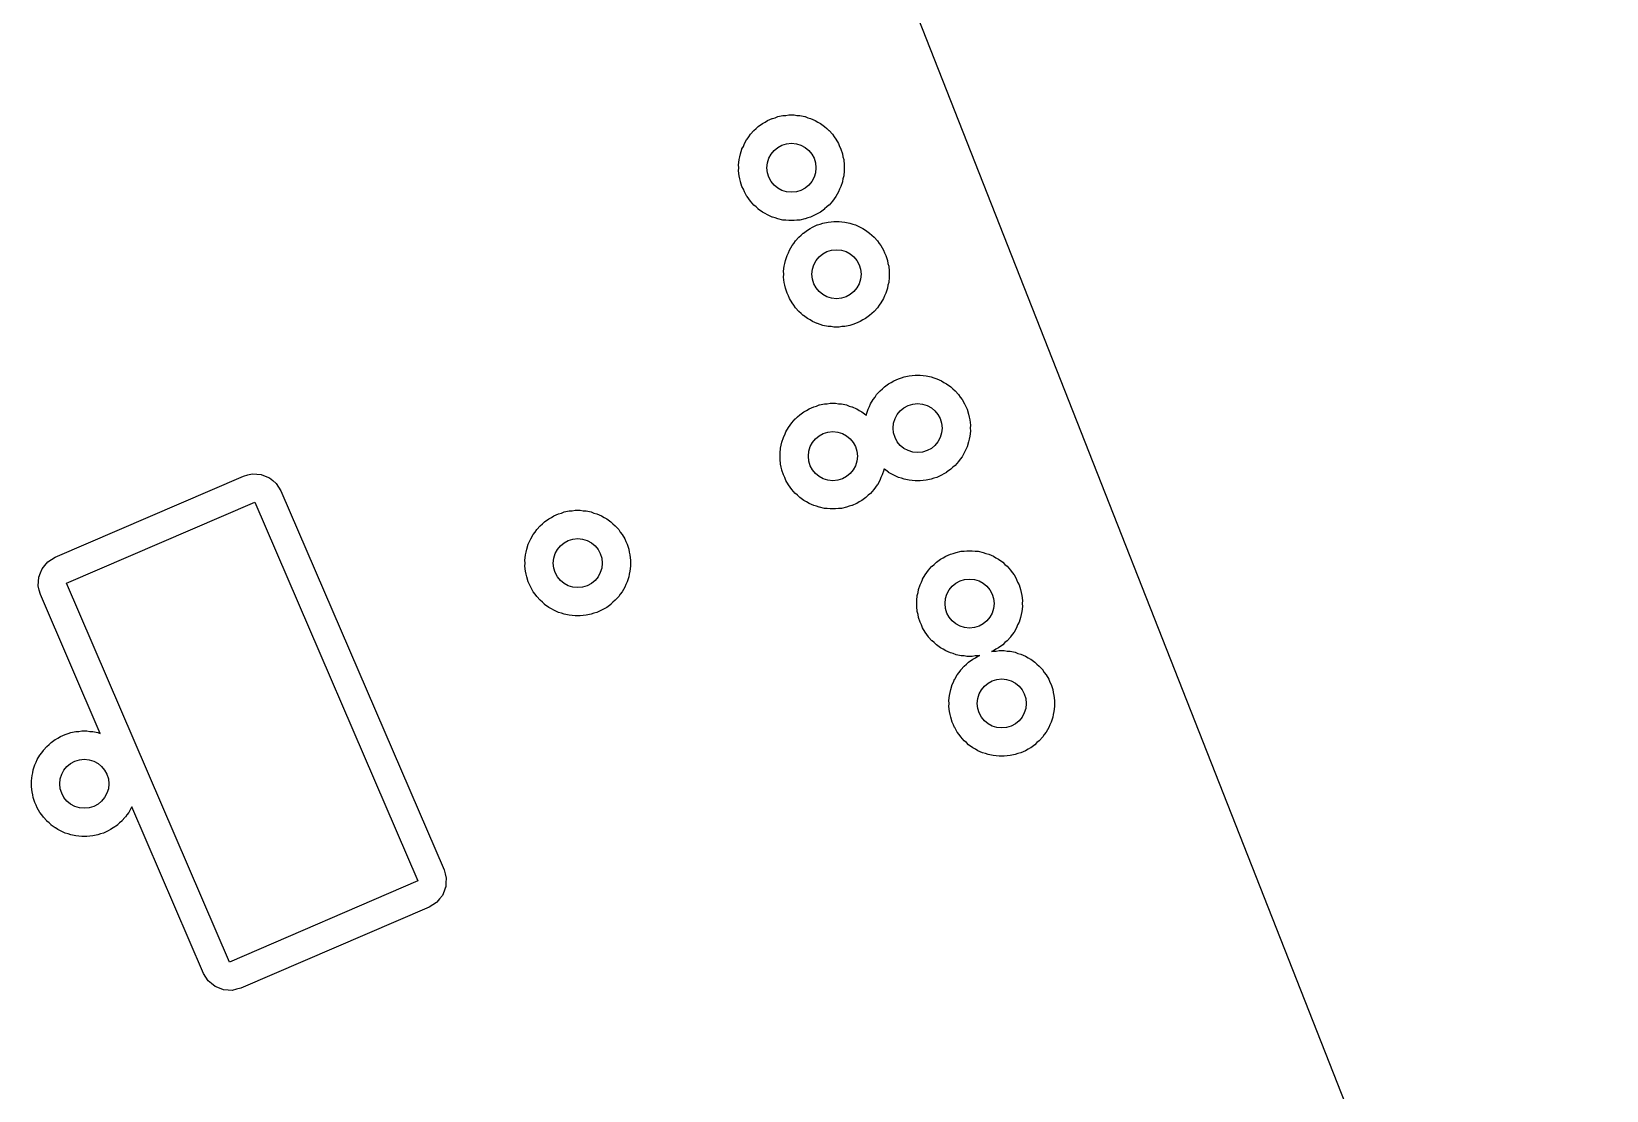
# Model space of a CAD drawing. Header units: feet. Extents: x -179 to 28, y -21 to 191.
# Drawn here: x -34.93 to -7.06, y 80.07 to 98.81 of the extents above; entities that cross this region are included whole.
import ezdxf

# ---------------------------------------------------------------- set-up
doc = ezdxf.new("R2010")
doc.units = ezdxf.units.FT
for name, color, linetype in [('Buildings', 7, 'CONTINUOUS'), ('Obstructions', 7, 'CONTINUOUS'), ('Setbacks', 7, 'CONTINUOUS')]:
    doc.layers.add(name, color=color, linetype=linetype)

msp = doc.modelspace()

# ---------------------------------------------------------------- linework, layer by layer
at = {"layer": 'Buildings', "color": 252}
msp.add_line((-7.064, 68.106), (-26.566, 117.663), dxfattribs=at)
at = {"layer": 'Obstructions', "color": 252}
for p, q in [((-34.315, 89.048), (-30.983, 90.484)), ((-30.983, 90.484), (-28.096, 83.782)), ((-31.429, 82.346), (-34.315, 89.048)), ((-28.096, 83.782), (-31.429, 82.346))]:
    msp.add_line(p, q, dxfattribs=at)
for centre in [(-21.487, 96.4), (-20.69, 94.516), (-19.254, 91.795), (-20.754, 91.298), (-25.269, 89.406), (-18.335, 88.69), (-17.766, 86.923), (-34, 85.502)]:
    msp.add_circle(centre, 0.434, dxfattribs=at)
at = {"layer": 'Setbacks', "color": 2}
for p, q in [((-21.908, 97.236), (-21.826, 97.273)), ((-21.826, 97.273), (-21.825, 97.273)), ((-21.825, 97.273), (-21.775, 97.286)), ((-21.775, 97.286), (-21.726, 97.305)), ((-21.726, 97.305), (-21.637, 97.324)), ((-21.726, 97.305), (-21.726, 97.305)), ((-21.637, 97.324), (-21.636, 97.324)), ((-21.636, 97.324), (-21.584, 97.327)), ((-21.584, 97.327), (-21.533, 97.335)), ((-21.533, 97.335), (-21.532, 97.335)), ((-21.532, 97.335), (-21.441, 97.335)), ((-21.441, 97.335), (-21.441, 97.335)), ((-21.441, 97.335), (-21.389, 97.327)), ((-21.389, 97.327), (-21.337, 97.324)), ((-21.337, 97.324), (-21.337, 97.324)), ((-21.337, 97.324), (-21.248, 97.305)), ((-21.248, 97.305), (-21.247, 97.305)), ((-21.247, 97.305), (-21.199, 97.286)), ((-21.199, 97.286), (-21.148, 97.273)), ((-21.148, 97.273), (-21.148, 97.273)), ((-21.148, 97.273), (-21.065, 97.236)), ((-22.241, 96.948), (-22.212, 96.992)), ((-22.212, 96.992), (-22.151, 97.06)), ((-22.212, 96.992), (-22.212, 96.992)), ((-22.151, 97.06), (-22.11, 97.093)), ((-22.151, 97.06), (-22.151, 97.06)), ((-22.11, 97.093), (-22.073, 97.13)), ((-22.073, 97.13), (-22, 97.183)), ((-22.073, 97.13), (-22.073, 97.13)), ((-22, 97.183), (-21.999, 97.184)), ((-21.999, 97.184), (-21.953, 97.207)), ((-21.953, 97.207), (-21.909, 97.236)), ((-21.909, 97.236), (-21.908, 97.236)), ((-21.065, 97.236), (-21.065, 97.236)), ((-21.065, 97.236), (-21.021, 97.207)), ((-21.021, 97.207), (-20.974, 97.184)), ((-20.974, 97.184), (-20.974, 97.183)), ((-20.974, 97.183), (-20.9, 97.13)), ((-20.9, 97.13), (-20.9, 97.13)), ((-20.9, 97.13), (-20.863, 97.093)), ((-20.863, 97.093), (-20.823, 97.06)), ((-20.823, 97.06), (-20.822, 97.06)), ((-20.822, 97.06), (-20.762, 96.992)), ((-20.762, 96.992), (-20.761, 96.992)), ((-20.761, 96.992), (-20.733, 96.948)), ((-22.39, 96.646), (-22.362, 96.732)), ((-22.362, 96.733), (-22.338, 96.779)), ((-22.362, 96.732), (-22.362, 96.733)), ((-22.338, 96.779), (-22.319, 96.828)), ((-22.319, 96.828), (-22.274, 96.907)), ((-22.319, 96.828), (-22.319, 96.828)), ((-22.274, 96.907), (-22.273, 96.907)), ((-22.273, 96.907), (-22.241, 96.948)), ((-20.733, 96.948), (-20.7, 96.907)), ((-20.7, 96.907), (-20.7, 96.907)), ((-20.7, 96.907), (-20.654, 96.828)), ((-20.654, 96.828), (-20.654, 96.828)), ((-20.654, 96.828), (-20.635, 96.779)), ((-20.635, 96.779), (-20.612, 96.733)), ((-20.612, 96.733), (-20.612, 96.732)), ((-20.612, 96.732), (-20.583, 96.646)), ((-22.421, 96.453), (-22.412, 96.543)), ((-22.421, 96.452), (-22.421, 96.453)), ((-22.419, 96.4), (-22.421, 96.452)), ((-22.412, 96.544), (-22.398, 96.594)), ((-22.412, 96.543), (-22.412, 96.544)), ((-22.398, 96.594), (-22.39, 96.645)), ((-22.39, 96.645), (-22.39, 96.646)), ((-20.583, 96.646), (-20.583, 96.645)), ((-20.583, 96.645), (-20.575, 96.594)), ((-20.575, 96.594), (-20.562, 96.544)), ((-20.562, 96.544), (-20.562, 96.543)), ((-20.562, 96.543), (-20.552, 96.453)), ((-20.552, 96.452), (-20.555, 96.4)), ((-20.552, 96.453), (-20.552, 96.452)), ((-22.421, 96.348), (-22.419, 96.4)), ((-22.412, 96.257), (-22.421, 96.348)), ((-22.421, 96.348), (-22.421, 96.348)), ((-22.398, 96.206), (-22.412, 96.257)), ((-22.412, 96.257), (-22.412, 96.257)), ((-22.39, 96.155), (-22.398, 96.206)), ((-22.39, 96.154), (-22.39, 96.155)), ((-22.362, 96.068), (-22.39, 96.154)), ((-20.583, 96.154), (-20.612, 96.068)), ((-20.575, 96.206), (-20.583, 96.155)), ((-20.583, 96.155), (-20.583, 96.154)), ((-20.562, 96.257), (-20.575, 96.206)), ((-20.552, 96.348), (-20.562, 96.257)), ((-20.562, 96.257), (-20.562, 96.257)), ((-20.555, 96.4), (-20.552, 96.348)), ((-20.552, 96.348), (-20.552, 96.348)), ((-22.338, 96.021), (-22.362, 96.068)), ((-22.362, 96.068), (-22.362, 96.068)), ((-22.319, 95.972), (-22.338, 96.021)), ((-22.274, 95.893), (-22.319, 95.972)), ((-22.319, 95.972), (-22.319, 95.972)), ((-22.273, 95.893), (-22.274, 95.893)), ((-22.241, 95.852), (-22.273, 95.893)), ((-20.7, 95.893), (-20.733, 95.852)), ((-20.654, 95.972), (-20.7, 95.893)), ((-20.7, 95.893), (-20.7, 95.893)), ((-20.635, 96.021), (-20.654, 95.972)), ((-20.654, 95.972), (-20.654, 95.972)), ((-20.612, 96.068), (-20.635, 96.021)), ((-20.612, 96.068), (-20.612, 96.068)), ((-22.212, 95.809), (-22.241, 95.852)), ((-22.212, 95.808), (-22.212, 95.809)), ((-22.151, 95.741), (-22.212, 95.808)), ((-22.151, 95.74), (-22.151, 95.741)), ((-22.11, 95.708), (-22.151, 95.74)), ((-22.073, 95.671), (-22.11, 95.708)), ((-22.073, 95.67), (-22.073, 95.671)), ((-22, 95.617), (-22.073, 95.67)), ((-21.999, 95.617), (-22, 95.617)), ((-21.953, 95.593), (-21.999, 95.617)), ((-20.974, 95.617), (-21.021, 95.593)), ((-20.9, 95.67), (-20.974, 95.617)), ((-20.974, 95.617), (-20.974, 95.617)), ((-20.863, 95.708), (-20.9, 95.671)), ((-20.9, 95.671), (-20.9, 95.67)), ((-20.823, 95.74), (-20.863, 95.708)), ((-20.822, 95.741), (-20.823, 95.74)), ((-20.762, 95.808), (-20.822, 95.741)), ((-20.761, 95.809), (-20.762, 95.808)), ((-20.733, 95.852), (-20.761, 95.809)), ((-21.909, 95.565), (-21.953, 95.593)), ((-21.908, 95.565), (-21.909, 95.565)), ((-21.826, 95.528), (-21.908, 95.565)), ((-21.825, 95.527), (-21.826, 95.528)), ((-21.775, 95.514), (-21.825, 95.527)), ((-21.726, 95.495), (-21.775, 95.514)), ((-21.637, 95.476), (-21.726, 95.495)), ((-21.726, 95.495), (-21.726, 95.495)), ((-21.636, 95.476), (-21.637, 95.476)), ((-21.584, 95.473), (-21.636, 95.476)), ((-21.533, 95.465), (-21.584, 95.473)), ((-21.532, 95.465), (-21.533, 95.465)), ((-21.441, 95.465), (-21.532, 95.465)), ((-21.389, 95.473), (-21.441, 95.465)), ((-21.441, 95.465), (-21.441, 95.465)), ((-21.337, 95.476), (-21.389, 95.473)), ((-21.248, 95.495), (-21.337, 95.476)), ((-21.337, 95.476), (-21.337, 95.476)), ((-21.247, 95.495), (-21.248, 95.495)), ((-21.199, 95.514), (-21.247, 95.495)), ((-21.202, 95.299), (-21.156, 95.323)), ((-21.148, 95.527), (-21.199, 95.514)), ((-21.156, 95.323), (-21.112, 95.351)), ((-21.065, 95.565), (-21.148, 95.528)), ((-21.148, 95.528), (-21.148, 95.527)), ((-21.112, 95.351), (-21.029, 95.388)), ((-21.112, 95.351), (-21.112, 95.351)), ((-21.021, 95.593), (-21.065, 95.565)), ((-21.065, 95.565), (-21.065, 95.565)), ((-21.029, 95.388), (-21.028, 95.388)), ((-21.028, 95.388), (-20.978, 95.402)), ((-20.978, 95.402), (-20.929, 95.421)), ((-20.929, 95.421), (-20.84, 95.44)), ((-20.929, 95.421), (-20.929, 95.421)), ((-20.84, 95.44), (-20.787, 95.442)), ((-20.84, 95.44), (-20.84, 95.44)), ((-20.787, 95.442), (-20.736, 95.451)), ((-20.736, 95.451), (-20.735, 95.451)), ((-20.735, 95.451), (-20.645, 95.451)), ((-20.645, 95.451), (-20.644, 95.451)), ((-20.644, 95.451), (-20.593, 95.442)), ((-20.593, 95.442), (-20.541, 95.44)), ((-20.541, 95.44), (-20.54, 95.44)), ((-20.54, 95.44), (-20.451, 95.421)), ((-20.451, 95.421), (-20.451, 95.421)), ((-20.451, 95.421), (-20.402, 95.402)), ((-20.402, 95.402), (-20.352, 95.388)), ((-20.352, 95.388), (-20.351, 95.388)), ((-20.351, 95.388), (-20.268, 95.351)), ((-20.268, 95.351), (-20.268, 95.351)), ((-20.268, 95.351), (-20.224, 95.323)), ((-20.224, 95.323), (-20.178, 95.299)), ((-21.477, 95.023), (-21.444, 95.063)), ((-21.444, 95.063), (-21.416, 95.107)), ((-21.416, 95.107), (-21.415, 95.108)), ((-21.415, 95.108), (-21.355, 95.175)), ((-21.355, 95.175), (-21.354, 95.175)), ((-21.354, 95.175), (-21.314, 95.208)), ((-21.314, 95.208), (-21.277, 95.245)), ((-21.277, 95.245), (-21.276, 95.245)), ((-21.276, 95.245), (-21.203, 95.299)), ((-21.203, 95.299), (-21.202, 95.299)), ((-20.178, 95.299), (-20.177, 95.299)), ((-20.177, 95.299), (-20.104, 95.245)), ((-20.104, 95.245), (-20.103, 95.245)), ((-20.103, 95.245), (-20.067, 95.208)), ((-20.067, 95.208), (-20.026, 95.175)), ((-20.026, 95.175), (-20.026, 95.175)), ((-20.026, 95.175), (-19.965, 95.108)), ((-19.965, 95.108), (-19.965, 95.107)), ((-19.965, 95.107), (-19.936, 95.063)), ((-19.936, 95.063), (-19.903, 95.023)), ((-21.602, 94.709), (-21.593, 94.761)), ((-21.593, 94.761), (-21.565, 94.848)), ((-21.593, 94.761), (-21.593, 94.761)), ((-21.565, 94.848), (-21.541, 94.895)), ((-21.565, 94.848), (-21.565, 94.848)), ((-21.541, 94.895), (-21.523, 94.943)), ((-21.523, 94.943), (-21.522, 94.944)), ((-21.522, 94.944), (-21.477, 95.022)), ((-21.477, 95.022), (-21.477, 95.023)), ((-19.903, 95.023), (-19.903, 95.022)), ((-19.903, 95.022), (-19.858, 94.944)), ((-19.858, 94.944), (-19.857, 94.943)), ((-19.857, 94.943), (-19.839, 94.895)), ((-19.839, 94.895), (-19.815, 94.848)), ((-19.815, 94.848), (-19.815, 94.848)), ((-19.815, 94.848), (-19.787, 94.761)), ((-19.787, 94.761), (-19.787, 94.761)), ((-19.787, 94.761), (-19.779, 94.709)), ((-21.625, 94.568), (-21.615, 94.659)), ((-21.622, 94.516), (-21.625, 94.568)), ((-21.625, 94.568), (-21.625, 94.568)), ((-21.625, 94.464), (-21.622, 94.516)), ((-21.615, 94.659), (-21.602, 94.709)), ((-21.615, 94.659), (-21.615, 94.659)), ((-19.779, 94.709), (-19.765, 94.659)), ((-19.765, 94.659), (-19.765, 94.659)), ((-19.765, 94.659), (-19.755, 94.568)), ((-19.755, 94.568), (-19.758, 94.516)), ((-19.758, 94.516), (-19.755, 94.464)), ((-19.755, 94.568), (-19.755, 94.568)), ((-21.625, 94.463), (-21.625, 94.464)), ((-21.615, 94.373), (-21.625, 94.463)), ((-21.615, 94.372), (-21.615, 94.373)), ((-21.602, 94.322), (-21.615, 94.372)), ((-21.593, 94.27), (-21.602, 94.322)), ((-21.565, 94.184), (-21.593, 94.27)), ((-21.593, 94.27), (-21.593, 94.27)), ((-19.787, 94.27), (-19.815, 94.184)), ((-19.779, 94.322), (-19.787, 94.27)), ((-19.787, 94.27), (-19.787, 94.27)), ((-19.765, 94.372), (-19.779, 94.322)), ((-19.755, 94.463), (-19.765, 94.373)), ((-19.765, 94.373), (-19.765, 94.372)), ((-19.755, 94.464), (-19.755, 94.463)), ((-21.565, 94.183), (-21.565, 94.184)), ((-21.541, 94.137), (-21.565, 94.183)), ((-21.523, 94.088), (-21.541, 94.137)), ((-21.522, 94.087), (-21.523, 94.088)), ((-21.477, 94.009), (-21.522, 94.087)), ((-21.477, 94.008), (-21.477, 94.009)), ((-21.444, 93.968), (-21.477, 94.008)), ((-21.416, 93.924), (-21.444, 93.968)), ((-21.415, 93.924), (-21.416, 93.924)), ((-21.355, 93.856), (-21.415, 93.924)), ((-19.965, 93.924), (-20.026, 93.856)), ((-19.936, 93.968), (-19.965, 93.924)), ((-19.965, 93.924), (-19.965, 93.924)), ((-19.903, 94.008), (-19.936, 93.968)), ((-19.858, 94.087), (-19.903, 94.009)), ((-19.903, 94.009), (-19.903, 94.008)), ((-19.857, 94.088), (-19.858, 94.087)), ((-19.839, 94.137), (-19.857, 94.088)), ((-19.815, 94.183), (-19.839, 94.137)), ((-19.815, 94.184), (-19.815, 94.183)), ((-21.354, 93.856), (-21.355, 93.856)), ((-21.314, 93.823), (-21.354, 93.856)), ((-21.277, 93.786), (-21.314, 93.823)), ((-21.276, 93.786), (-21.277, 93.786)), ((-21.203, 93.733), (-21.276, 93.786)), ((-21.202, 93.732), (-21.203, 93.733)), ((-21.156, 93.709), (-21.202, 93.732)), ((-21.112, 93.68), (-21.156, 93.709)), ((-21.029, 93.643), (-21.112, 93.68)), ((-21.112, 93.68), (-21.112, 93.68)), ((-20.268, 93.68), (-20.351, 93.643)), ((-20.224, 93.709), (-20.268, 93.68)), ((-20.268, 93.68), (-20.268, 93.68)), ((-20.178, 93.732), (-20.224, 93.709)), ((-20.177, 93.733), (-20.178, 93.732)), ((-20.104, 93.786), (-20.177, 93.733)), ((-20.103, 93.786), (-20.104, 93.786)), ((-20.067, 93.823), (-20.103, 93.786)), ((-20.026, 93.856), (-20.067, 93.823)), ((-20.026, 93.856), (-20.026, 93.856)), ((-21.028, 93.643), (-21.029, 93.643)), ((-20.978, 93.629), (-21.028, 93.643)), ((-20.929, 93.611), (-20.978, 93.629)), ((-20.84, 93.592), (-20.929, 93.611)), ((-20.929, 93.611), (-20.929, 93.611)), ((-20.787, 93.589), (-20.84, 93.592)), ((-20.84, 93.592), (-20.84, 93.592)), ((-20.736, 93.581), (-20.787, 93.589)), ((-20.735, 93.581), (-20.736, 93.581)), ((-20.645, 93.581), (-20.735, 93.581)), ((-20.644, 93.581), (-20.645, 93.581)), ((-20.593, 93.589), (-20.644, 93.581)), ((-20.541, 93.592), (-20.593, 93.589)), ((-20.54, 93.592), (-20.541, 93.592)), ((-20.451, 93.611), (-20.54, 93.592)), ((-20.402, 93.629), (-20.451, 93.611)), ((-20.451, 93.611), (-20.451, 93.611)), ((-20.352, 93.643), (-20.402, 93.629)), ((-20.351, 93.643), (-20.352, 93.643)), ((-19.841, 92.525), (-19.767, 92.578)), ((-19.767, 92.578), (-19.72, 92.602)), ((-19.767, 92.578), (-19.767, 92.578)), ((-19.72, 92.602), (-19.677, 92.63)), ((-19.677, 92.63), (-19.676, 92.63)), ((-19.676, 92.63), (-19.593, 92.667)), ((-19.593, 92.668), (-19.542, 92.681)), ((-19.593, 92.667), (-19.593, 92.668)), ((-19.542, 92.681), (-19.494, 92.7)), ((-19.494, 92.7), (-19.493, 92.7)), ((-19.493, 92.7), (-19.404, 92.719)), ((-19.404, 92.719), (-19.352, 92.722)), ((-19.404, 92.719), (-19.404, 92.719)), ((-19.352, 92.722), (-19.3, 92.73)), ((-19.3, 92.73), (-19.3, 92.73)), ((-19.3, 92.73), (-19.209, 92.73)), ((-19.209, 92.73), (-19.208, 92.73)), ((-19.208, 92.73), (-19.157, 92.722)), ((-19.157, 92.722), (-19.105, 92.719)), ((-19.105, 92.719), (-19.104, 92.719)), ((-19.104, 92.719), (-19.016, 92.7)), ((-19.016, 92.7), (-19.015, 92.7)), ((-19.015, 92.7), (-18.966, 92.681)), ((-18.966, 92.681), (-18.916, 92.668)), ((-18.916, 92.668), (-18.915, 92.667)), ((-18.915, 92.667), (-18.833, 92.63)), ((-18.833, 92.63), (-18.832, 92.63)), ((-18.832, 92.63), (-18.788, 92.602)), ((-18.788, 92.602), (-18.742, 92.578)), ((-18.742, 92.578), (-18.741, 92.578)), ((-18.741, 92.578), (-18.668, 92.525)), ((-20.087, 92.223), (-20.041, 92.302)), ((-20.041, 92.302), (-20.008, 92.343)), ((-20.041, 92.302), (-20.041, 92.302)), ((-20.008, 92.343), (-19.98, 92.386)), ((-19.98, 92.386), (-19.979, 92.387)), ((-19.979, 92.387), (-19.919, 92.454)), ((-19.919, 92.454), (-19.918, 92.454)), ((-19.918, 92.454), (-19.878, 92.487)), ((-19.878, 92.487), (-19.841, 92.524)), ((-19.841, 92.524), (-19.841, 92.525)), ((-18.668, 92.525), (-18.668, 92.524)), ((-18.668, 92.524), (-18.631, 92.487)), ((-18.631, 92.487), (-18.59, 92.454)), ((-18.59, 92.454), (-18.59, 92.454)), ((-18.59, 92.454), (-18.529, 92.387)), ((-18.529, 92.387), (-18.529, 92.386)), ((-18.529, 92.386), (-18.5, 92.343)), ((-18.5, 92.343), (-18.468, 92.302)), ((-18.468, 92.302), (-18.467, 92.302)), ((-18.467, 92.302), (-18.422, 92.223)), ((-21.418, 91.958), (-21.378, 91.991)), ((-21.378, 91.991), (-21.341, 92.027)), ((-21.341, 92.028), (-21.267, 92.081)), ((-21.341, 92.027), (-21.341, 92.028)), ((-21.267, 92.081), (-21.22, 92.105)), ((-21.267, 92.081), (-21.267, 92.081)), ((-21.22, 92.105), (-21.176, 92.134)), ((-21.176, 92.134), (-21.093, 92.171)), ((-21.176, 92.134), (-21.176, 92.134)), ((-21.093, 92.171), (-21.042, 92.184)), ((-21.093, 92.171), (-21.093, 92.171)), ((-21.042, 92.184), (-20.994, 92.203)), ((-20.994, 92.203), (-20.993, 92.203)), ((-20.993, 92.203), (-20.904, 92.222)), ((-20.904, 92.222), (-20.852, 92.225)), ((-20.904, 92.222), (-20.904, 92.222)), ((-20.852, 92.225), (-20.8, 92.233)), ((-20.8, 92.233), (-20.8, 92.233)), ((-20.8, 92.233), (-20.709, 92.233)), ((-20.709, 92.233), (-20.708, 92.233)), ((-20.708, 92.233), (-20.657, 92.225)), ((-20.657, 92.225), (-20.605, 92.222)), ((-20.605, 92.222), (-20.604, 92.222)), ((-20.604, 92.222), (-20.515, 92.203)), ((-20.515, 92.203), (-20.515, 92.203)), ((-20.515, 92.203), (-20.466, 92.184)), ((-20.466, 92.184), (-20.416, 92.171)), ((-20.416, 92.171), (-20.415, 92.171)), ((-20.415, 92.171), (-20.333, 92.134)), ((-20.333, 92.134), (-20.332, 92.134)), ((-20.332, 92.134), (-20.288, 92.105)), ((-20.288, 92.105), (-20.242, 92.081)), ((-20.242, 92.081), (-20.241, 92.081)), ((-20.241, 92.081), (-20.168, 92.028)), ((-20.168, 92.028), (-20.168, 92.027)), ((-20.168, 92.027), (-20.161, 92.021)), ((-20.161, 92.021), (-20.158, 92.04)), ((-20.158, 92.041), (-20.13, 92.127)), ((-20.158, 92.04), (-20.158, 92.041)), ((-20.13, 92.127), (-20.129, 92.127)), ((-20.129, 92.127), (-20.106, 92.174)), ((-20.106, 92.174), (-20.087, 92.222)), ((-20.087, 92.222), (-20.087, 92.223)), ((-18.422, 92.223), (-18.422, 92.222)), ((-18.422, 92.222), (-18.403, 92.174)), ((-18.403, 92.174), (-18.379, 92.127)), ((-18.379, 92.127), (-18.379, 92.127)), ((-18.379, 92.127), (-18.351, 92.041)), ((-18.351, 92.041), (-18.351, 92.04)), ((-18.351, 92.04), (-18.343, 91.989)), ((-18.343, 91.989), (-18.329, 91.938)), ((-21.606, 91.677), (-21.587, 91.726)), ((-21.587, 91.726), (-21.541, 91.805)), ((-21.587, 91.726), (-21.587, 91.726)), ((-21.541, 91.805), (-21.508, 91.846)), ((-21.541, 91.805), (-21.541, 91.805)), ((-21.508, 91.846), (-21.48, 91.89)), ((-21.48, 91.89), (-21.479, 91.89)), ((-21.479, 91.89), (-21.419, 91.957)), ((-21.419, 91.957), (-21.418, 91.958)), ((-18.329, 91.938), (-18.329, 91.938)), ((-18.329, 91.938), (-18.32, 91.847)), ((-18.32, 91.742), (-18.329, 91.652)), ((-18.32, 91.847), (-18.322, 91.795)), ((-18.322, 91.795), (-18.32, 91.743)), ((-18.32, 91.847), (-18.32, 91.847)), ((-18.32, 91.743), (-18.32, 91.742)), ((-21.689, 91.351), (-21.679, 91.441)), ((-21.679, 91.441), (-21.666, 91.492)), ((-21.679, 91.441), (-21.679, 91.441)), ((-21.666, 91.492), (-21.658, 91.543)), ((-21.658, 91.544), (-21.629, 91.63)), ((-21.658, 91.543), (-21.658, 91.544)), ((-21.629, 91.631), (-21.606, 91.677)), ((-21.629, 91.63), (-21.629, 91.631)), ((-18.403, 91.416), (-18.422, 91.367)), ((-18.379, 91.462), (-18.403, 91.416)), ((-18.351, 91.549), (-18.379, 91.463)), ((-18.379, 91.463), (-18.379, 91.462)), ((-18.343, 91.601), (-18.351, 91.549)), ((-18.351, 91.549), (-18.351, 91.549)), ((-18.329, 91.651), (-18.343, 91.601)), ((-18.329, 91.652), (-18.329, 91.651)), ((-21.689, 91.35), (-21.689, 91.351)), ((-21.686, 91.298), (-21.689, 91.35)), ((-21.689, 91.246), (-21.686, 91.298)), ((-21.689, 91.245), (-21.689, 91.246)), ((-21.679, 91.155), (-21.689, 91.245)), ((-21.666, 91.104), (-21.679, 91.155)), ((-21.679, 91.155), (-21.679, 91.155)), ((-18.529, 91.203), (-18.59, 91.135)), ((-18.5, 91.247), (-18.529, 91.203)), ((-18.529, 91.203), (-18.529, 91.203)), ((-18.468, 91.288), (-18.5, 91.247)), ((-18.467, 91.288), (-18.468, 91.288)), ((-18.422, 91.367), (-18.467, 91.288)), ((-18.422, 91.367), (-18.422, 91.367)), ((-34.514, 89.511), (-31.182, 90.946)), ((-31.182, 90.946), (-31.182, 90.946)), ((-31.182, 90.946), (-31.182, 90.946)), ((-31.182, 90.946), (-31.181, 90.946)), ((-31.181, 90.946), (-31.105, 90.966)), ((-31.105, 90.966), (-31.03, 90.985)), ((-31.03, 90.985), (-31.029, 90.985)), ((-31.029, 90.985), (-31.029, 90.985)), ((-31.029, 90.985), (-31.029, 90.985)), ((-31.029, 90.985), (-30.947, 90.979)), ((-30.947, 90.979), (-30.872, 90.975)), ((-30.872, 90.975), (-30.872, 90.975)), ((-30.872, 90.975), (-30.872, 90.975)), ((-30.872, 90.975), (-30.871, 90.974)), ((-30.871, 90.974), (-30.798, 90.945)), ((-30.798, 90.945), (-30.726, 90.917)), ((-30.726, 90.917), (-30.726, 90.916)), ((-30.726, 90.916), (-30.726, 90.916)), ((-30.726, 90.916), (-30.725, 90.916)), ((-30.725, 90.916), (-30.664, 90.865)), ((-30.664, 90.865), (-30.605, 90.816)), ((-21.658, 91.053), (-21.666, 91.104)), ((-21.658, 91.052), (-21.658, 91.053)), ((-21.629, 90.966), (-21.658, 91.052)), ((-21.606, 90.919), (-21.629, 90.966)), ((-21.629, 90.966), (-21.629, 90.966)), ((-21.587, 90.87), (-21.606, 90.919)), ((-21.541, 90.791), (-21.587, 90.87)), ((-21.587, 90.87), (-21.587, 90.87)), ((-19.922, 90.87), (-19.967, 90.791)), ((-19.903, 90.919), (-19.922, 90.87)), ((-19.922, 90.87), (-19.922, 90.87)), ((-19.879, 90.966), (-19.903, 90.919)), ((-19.851, 91.052), (-19.879, 90.966)), ((-19.879, 90.966), (-19.879, 90.966)), ((-19.848, 91.072), (-19.851, 91.053)), ((-19.851, 91.053), (-19.851, 91.052)), ((-19.841, 91.065), (-19.848, 91.072)), ((-19.767, 91.012), (-19.841, 91.065)), ((-19.841, 91.065), (-19.841, 91.065)), ((-19.767, 91.011), (-19.767, 91.012)), ((-19.72, 90.988), (-19.767, 91.011)), ((-19.677, 90.959), (-19.72, 90.988)), ((-19.676, 90.959), (-19.677, 90.959)), ((-19.593, 90.922), (-19.676, 90.959)), ((-19.542, 90.908), (-19.593, 90.922)), ((-19.593, 90.922), (-19.593, 90.922)), ((-19.494, 90.89), (-19.542, 90.908)), ((-19.493, 90.89), (-19.494, 90.89)), ((-19.404, 90.871), (-19.493, 90.89)), ((-19.352, 90.868), (-19.404, 90.871)), ((-19.404, 90.871), (-19.404, 90.871)), ((-19.3, 90.86), (-19.352, 90.868)), ((-19.209, 90.86), (-19.3, 90.86)), ((-19.3, 90.86), (-19.3, 90.86)), ((-19.208, 90.86), (-19.209, 90.86)), ((-19.157, 90.868), (-19.208, 90.86)), ((-19.105, 90.871), (-19.157, 90.868)), ((-19.104, 90.871), (-19.105, 90.871)), ((-19.016, 90.89), (-19.104, 90.871)), ((-19.015, 90.89), (-19.016, 90.89)), ((-18.966, 90.908), (-19.015, 90.89)), ((-18.916, 90.922), (-18.966, 90.908)), ((-18.915, 90.922), (-18.916, 90.922)), ((-18.833, 90.959), (-18.915, 90.922)), ((-18.832, 90.959), (-18.833, 90.959)), ((-18.788, 90.988), (-18.832, 90.959)), ((-18.742, 91.011), (-18.788, 90.988)), ((-18.741, 91.012), (-18.742, 91.011)), ((-18.668, 91.065), (-18.741, 91.012)), ((-18.631, 91.102), (-18.668, 91.065)), ((-18.668, 91.065), (-18.668, 91.065)), ((-18.59, 91.135), (-18.631, 91.102)), ((-18.59, 91.135), (-18.59, 91.135)), ((-30.605, 90.816), (-30.604, 90.816)), ((-30.604, 90.816), (-30.604, 90.816)), ((-30.604, 90.816), (-30.604, 90.815)), ((-30.604, 90.815), (-30.561, 90.747)), ((-30.561, 90.747), (-30.521, 90.683)), ((-30.521, 90.683), (-30.52, 90.683)), ((-30.52, 90.683), (-30.52, 90.683)), ((-30.52, 90.683), (-30.52, 90.683)), ((-30.52, 90.683), (-27.634, 83.981)), ((-21.508, 90.75), (-21.541, 90.791)), ((-21.541, 90.791), (-21.541, 90.791)), ((-21.48, 90.707), (-21.508, 90.75)), ((-21.479, 90.706), (-21.48, 90.707)), ((-21.419, 90.639), (-21.479, 90.706)), ((-21.418, 90.638), (-21.419, 90.639)), ((-21.378, 90.606), (-21.418, 90.638)), ((-21.341, 90.569), (-21.378, 90.606)), ((-20.131, 90.606), (-20.168, 90.569)), ((-20.09, 90.638), (-20.131, 90.606)), ((-20.029, 90.706), (-20.09, 90.639)), ((-20.09, 90.639), (-20.09, 90.638)), ((-20, 90.75), (-20.029, 90.707)), ((-20.029, 90.707), (-20.029, 90.706)), ((-19.968, 90.791), (-20, 90.75)), ((-19.967, 90.791), (-19.968, 90.791)), ((-25.557, 90.292), (-25.508, 90.311)), ((-25.508, 90.311), (-25.507, 90.311)), ((-25.507, 90.311), (-25.419, 90.33)), ((-25.419, 90.33), (-25.418, 90.33)), ((-25.418, 90.33), (-25.366, 90.333)), ((-25.366, 90.333), (-25.315, 90.341)), ((-25.315, 90.341), (-25.314, 90.341)), ((-25.314, 90.341), (-25.223, 90.341)), ((-25.223, 90.341), (-25.223, 90.341)), ((-25.223, 90.341), (-25.171, 90.333)), ((-25.171, 90.333), (-25.119, 90.33)), ((-25.119, 90.33), (-25.119, 90.33)), ((-25.119, 90.33), (-25.03, 90.311)), ((-25.03, 90.311), (-25.029, 90.311)), ((-25.029, 90.311), (-24.981, 90.292)), ((-21.341, 90.568), (-21.341, 90.569)), ((-21.267, 90.515), (-21.341, 90.568)), ((-21.22, 90.491), (-21.267, 90.515)), ((-21.267, 90.515), (-21.267, 90.515)), ((-21.176, 90.463), (-21.22, 90.491)), ((-21.176, 90.462), (-21.176, 90.463)), ((-21.093, 90.425), (-21.176, 90.462)), ((-21.042, 90.412), (-21.093, 90.425)), ((-21.093, 90.425), (-21.093, 90.425)), ((-20.994, 90.393), (-21.042, 90.412)), ((-20.993, 90.393), (-20.994, 90.393)), ((-20.904, 90.374), (-20.993, 90.393)), ((-20.852, 90.371), (-20.904, 90.374)), ((-20.904, 90.374), (-20.904, 90.374)), ((-20.8, 90.363), (-20.852, 90.371)), ((-20.709, 90.363), (-20.8, 90.363)), ((-20.8, 90.363), (-20.8, 90.363)), ((-20.708, 90.363), (-20.709, 90.363)), ((-20.657, 90.371), (-20.708, 90.363)), ((-20.605, 90.374), (-20.657, 90.371)), ((-20.604, 90.374), (-20.605, 90.374)), ((-20.515, 90.393), (-20.604, 90.374)), ((-20.466, 90.412), (-20.515, 90.393)), ((-20.515, 90.393), (-20.515, 90.393)), ((-20.416, 90.425), (-20.466, 90.412)), ((-20.415, 90.425), (-20.416, 90.425)), ((-20.333, 90.462), (-20.415, 90.425)), ((-20.332, 90.463), (-20.333, 90.462)), ((-20.288, 90.491), (-20.332, 90.463)), ((-20.242, 90.515), (-20.288, 90.491)), ((-20.241, 90.515), (-20.242, 90.515)), ((-20.168, 90.568), (-20.241, 90.515)), ((-20.168, 90.569), (-20.168, 90.568)), ((-25.994, 89.998), (-25.933, 90.066)), ((-25.933, 90.066), (-25.892, 90.099)), ((-25.933, 90.066), (-25.933, 90.066)), ((-25.892, 90.099), (-25.855, 90.136)), ((-25.855, 90.136), (-25.782, 90.189)), ((-25.855, 90.136), (-25.855, 90.136)), ((-25.782, 90.189), (-25.781, 90.19)), ((-25.781, 90.19), (-25.735, 90.213)), ((-25.735, 90.213), (-25.691, 90.242)), ((-25.691, 90.242), (-25.69, 90.242)), ((-25.69, 90.242), (-25.608, 90.279)), ((-25.608, 90.279), (-25.607, 90.279)), ((-25.607, 90.279), (-25.557, 90.292)), ((-24.981, 90.292), (-24.93, 90.279)), ((-24.93, 90.279), (-24.93, 90.279)), ((-24.93, 90.279), (-24.847, 90.242)), ((-24.847, 90.242), (-24.847, 90.242)), ((-24.847, 90.242), (-24.803, 90.213)), ((-24.803, 90.213), (-24.756, 90.19)), ((-24.756, 90.19), (-24.756, 90.189)), ((-24.756, 90.189), (-24.682, 90.136)), ((-24.682, 90.136), (-24.682, 90.136)), ((-24.682, 90.136), (-24.645, 90.099)), ((-24.645, 90.099), (-24.605, 90.066)), ((-24.605, 90.066), (-24.604, 90.066)), ((-24.604, 90.066), (-24.544, 89.998)), ((-26.144, 89.739), (-26.12, 89.785)), ((-26.12, 89.785), (-26.101, 89.834)), ((-26.101, 89.834), (-26.056, 89.913)), ((-26.101, 89.834), (-26.101, 89.834)), ((-26.056, 89.913), (-26.055, 89.913)), ((-26.055, 89.913), (-26.023, 89.954)), ((-26.023, 89.954), (-25.994, 89.998)), ((-25.994, 89.998), (-25.994, 89.998)), ((-24.544, 89.998), (-24.543, 89.998)), ((-24.543, 89.998), (-24.515, 89.954)), ((-24.515, 89.954), (-24.482, 89.913)), ((-24.482, 89.913), (-24.482, 89.913)), ((-24.482, 89.913), (-24.436, 89.834)), ((-24.436, 89.834), (-24.436, 89.834)), ((-24.436, 89.834), (-24.417, 89.785)), ((-24.417, 89.785), (-24.394, 89.739)), ((-34.647, 89.427), (-34.582, 89.468)), ((-34.582, 89.468), (-34.515, 89.51)), ((-34.515, 89.51), (-34.514, 89.511)), ((-26.203, 89.459), (-26.194, 89.549)), ((-26.194, 89.55), (-26.18, 89.6)), ((-26.194, 89.549), (-26.194, 89.55)), ((-26.18, 89.6), (-26.172, 89.651)), ((-26.172, 89.652), (-26.144, 89.738)), ((-26.172, 89.651), (-26.172, 89.652)), ((-26.144, 89.738), (-26.144, 89.739)), ((-24.394, 89.739), (-24.394, 89.738)), ((-24.394, 89.738), (-24.365, 89.652)), ((-24.365, 89.652), (-24.365, 89.651)), ((-24.365, 89.651), (-24.357, 89.6)), ((-24.357, 89.6), (-24.344, 89.55)), ((-24.344, 89.55), (-24.344, 89.549)), ((-24.344, 89.549), (-24.334, 89.459)), ((-18.921, 89.42), (-18.848, 89.473)), ((-18.848, 89.473), (-18.847, 89.474)), ((-18.847, 89.474), (-18.801, 89.497)), ((-18.801, 89.497), (-18.757, 89.526)), ((-18.757, 89.526), (-18.674, 89.563)), ((-18.757, 89.526), (-18.757, 89.526)), ((-18.674, 89.563), (-18.673, 89.563)), ((-18.673, 89.563), (-18.623, 89.577)), ((-18.623, 89.577), (-18.574, 89.595)), ((-18.574, 89.595), (-18.485, 89.614)), ((-18.574, 89.595), (-18.574, 89.595)), ((-18.485, 89.614), (-18.432, 89.617)), ((-18.485, 89.614), (-18.485, 89.614)), ((-18.432, 89.617), (-18.381, 89.625)), ((-18.381, 89.625), (-18.38, 89.625)), ((-18.38, 89.625), (-18.29, 89.625)), ((-18.29, 89.625), (-18.289, 89.625)), ((-18.289, 89.625), (-18.238, 89.617)), ((-18.238, 89.617), (-18.186, 89.614)), ((-18.186, 89.614), (-18.185, 89.614)), ((-18.185, 89.614), (-18.096, 89.595)), ((-18.096, 89.595), (-18.096, 89.595)), ((-18.096, 89.595), (-18.047, 89.577)), ((-18.047, 89.577), (-17.997, 89.563)), ((-17.997, 89.563), (-17.996, 89.563)), ((-17.996, 89.563), (-17.913, 89.526)), ((-17.913, 89.526), (-17.913, 89.526)), ((-17.913, 89.526), (-17.869, 89.497)), ((-17.869, 89.497), (-17.823, 89.474)), ((-17.823, 89.474), (-17.822, 89.473)), ((-17.822, 89.473), (-17.749, 89.42)), ((-34.806, 89.159), (-34.777, 89.233)), ((-34.777, 89.233), (-34.748, 89.305)), ((-34.748, 89.306), (-34.699, 89.364)), ((-34.748, 89.305), (-34.748, 89.306)), ((-34.748, 89.305), (-34.748, 89.305)), ((-34.748, 89.305), (-34.748, 89.305)), ((-34.699, 89.364), (-34.648, 89.426)), ((-34.648, 89.426), (-34.647, 89.426)), ((-34.647, 89.426), (-34.647, 89.427)), ((-34.647, 89.426), (-34.647, 89.426)), ((-26.203, 89.458), (-26.203, 89.459)), ((-26.201, 89.406), (-26.203, 89.458)), ((-26.203, 89.354), (-26.201, 89.406)), ((-26.194, 89.263), (-26.203, 89.354)), ((-26.203, 89.354), (-26.203, 89.354)), ((-26.18, 89.212), (-26.194, 89.263)), ((-26.194, 89.263), (-26.194, 89.263)), ((-26.172, 89.161), (-26.18, 89.212)), ((-24.357, 89.212), (-24.365, 89.161)), ((-24.344, 89.263), (-24.357, 89.212)), ((-24.334, 89.354), (-24.344, 89.263)), ((-24.344, 89.263), (-24.344, 89.263)), ((-24.334, 89.458), (-24.337, 89.406)), ((-24.337, 89.406), (-24.334, 89.354)), ((-24.334, 89.459), (-24.334, 89.458)), ((-24.334, 89.354), (-24.334, 89.354)), ((-19.167, 89.119), (-19.122, 89.197)), ((-19.122, 89.198), (-19.089, 89.238)), ((-19.122, 89.197), (-19.122, 89.198)), ((-19.089, 89.238), (-19.061, 89.282)), ((-19.061, 89.282), (-19.06, 89.282)), ((-19.06, 89.282), (-19, 89.35)), ((-19, 89.35), (-18.999, 89.35)), ((-18.999, 89.35), (-18.959, 89.383)), ((-18.959, 89.383), (-18.922, 89.42)), ((-18.922, 89.42), (-18.921, 89.42)), ((-17.749, 89.42), (-17.748, 89.42)), ((-17.748, 89.42), (-17.712, 89.383)), ((-17.712, 89.383), (-17.671, 89.35)), ((-17.671, 89.35), (-17.671, 89.35)), ((-17.671, 89.35), (-17.61, 89.282)), ((-17.61, 89.282), (-17.61, 89.282)), ((-17.61, 89.282), (-17.581, 89.238)), ((-17.581, 89.238), (-17.548, 89.198)), ((-17.548, 89.198), (-17.548, 89.197)), ((-17.548, 89.197), (-17.503, 89.119)), ((-34.816, 89.002), (-34.811, 89.083)), ((-34.816, 89.001), (-34.816, 89.002)), ((-34.816, 89.002), (-34.816, 89.002)), ((-34.816, 89.002), (-34.816, 89.002)), ((-34.797, 88.927), (-34.816, 89.001)), ((-34.811, 89.083), (-34.806, 89.158)), ((-34.806, 89.158), (-34.806, 89.159)), ((-34.806, 89.159), (-34.806, 89.159)), ((-34.806, 89.159), (-34.806, 89.159)), ((-34.778, 88.85), (-34.797, 88.927)), ((-26.172, 89.16), (-26.172, 89.161)), ((-26.144, 89.074), (-26.172, 89.16)), ((-26.12, 89.027), (-26.144, 89.074)), ((-26.144, 89.074), (-26.144, 89.074)), ((-26.101, 88.978), (-26.12, 89.027)), ((-26.056, 88.899), (-26.101, 88.978)), ((-26.101, 88.978), (-26.101, 88.978)), ((-24.436, 88.978), (-24.482, 88.899)), ((-24.417, 89.027), (-24.436, 88.978)), ((-24.436, 88.978), (-24.436, 88.978)), ((-24.394, 89.074), (-24.417, 89.027)), ((-24.365, 89.16), (-24.394, 89.074)), ((-24.394, 89.074), (-24.394, 89.074)), ((-24.365, 89.161), (-24.365, 89.16)), ((-19.247, 88.884), (-19.238, 88.936)), ((-19.238, 88.936), (-19.21, 89.022)), ((-19.238, 88.936), (-19.238, 88.936)), ((-19.21, 89.023), (-19.186, 89.069)), ((-19.21, 89.022), (-19.21, 89.023)), ((-19.186, 89.069), (-19.168, 89.118)), ((-19.168, 89.118), (-19.167, 89.119)), ((-17.503, 89.119), (-17.502, 89.118)), ((-17.502, 89.118), (-17.484, 89.069)), ((-17.484, 89.069), (-17.46, 89.023)), ((-17.46, 89.023), (-17.46, 89.022)), ((-17.46, 89.022), (-17.432, 88.936)), ((-17.432, 88.936), (-17.432, 88.936)), ((-17.432, 88.936), (-17.424, 88.884)), ((-34.777, 88.849), (-34.778, 88.85)), ((-33.719, 86.391), (-34.777, 88.849)), ((-34.777, 88.849), (-34.777, 88.849)), ((-34.777, 88.849), (-34.777, 88.849)), ((-26.055, 88.899), (-26.056, 88.899)), ((-26.023, 88.858), (-26.055, 88.899)), ((-25.994, 88.815), (-26.023, 88.858)), ((-25.994, 88.814), (-25.994, 88.815)), ((-25.933, 88.747), (-25.994, 88.814)), ((-25.892, 88.714), (-25.933, 88.747)), ((-25.933, 88.747), (-25.933, 88.747)), ((-25.855, 88.677), (-25.892, 88.714)), ((-25.855, 88.676), (-25.855, 88.677)), ((-25.782, 88.623), (-25.855, 88.676)), ((-24.682, 88.676), (-24.756, 88.623)), ((-24.645, 88.714), (-24.682, 88.677)), ((-24.682, 88.677), (-24.682, 88.676)), ((-24.605, 88.747), (-24.645, 88.714)), ((-24.604, 88.747), (-24.605, 88.747)), ((-24.544, 88.814), (-24.604, 88.747)), ((-24.543, 88.815), (-24.544, 88.814)), ((-24.515, 88.858), (-24.543, 88.815)), ((-24.482, 88.899), (-24.515, 88.858)), ((-24.482, 88.899), (-24.482, 88.899)), ((-19.27, 88.743), (-19.26, 88.833)), ((-19.27, 88.742), (-19.27, 88.743)), ((-19.267, 88.69), (-19.27, 88.742)), ((-19.27, 88.638), (-19.267, 88.69)), ((-19.26, 88.548), (-19.27, 88.638)), ((-19.27, 88.638), (-19.27, 88.638)), ((-19.26, 88.834), (-19.247, 88.884)), ((-19.26, 88.833), (-19.26, 88.834)), ((-17.424, 88.884), (-17.41, 88.834)), ((-17.41, 88.834), (-17.41, 88.833)), ((-17.41, 88.833), (-17.4, 88.743)), ((-17.4, 88.638), (-17.41, 88.548)), ((-17.4, 88.742), (-17.403, 88.69)), ((-17.403, 88.69), (-17.4, 88.638)), ((-17.4, 88.743), (-17.4, 88.742)), ((-17.4, 88.638), (-17.4, 88.638)), ((-25.781, 88.623), (-25.782, 88.623)), ((-25.735, 88.599), (-25.781, 88.623)), ((-25.691, 88.571), (-25.735, 88.599)), ((-25.69, 88.571), (-25.691, 88.571)), ((-25.608, 88.534), (-25.69, 88.571)), ((-25.607, 88.533), (-25.608, 88.534)), ((-25.557, 88.52), (-25.607, 88.533)), ((-25.508, 88.501), (-25.557, 88.52)), ((-25.507, 88.501), (-25.508, 88.501)), ((-25.419, 88.482), (-25.507, 88.501)), ((-25.418, 88.482), (-25.419, 88.482)), ((-25.366, 88.479), (-25.418, 88.482)), ((-25.315, 88.471), (-25.366, 88.479)), ((-25.314, 88.471), (-25.315, 88.471)), ((-25.223, 88.471), (-25.314, 88.471)), ((-25.171, 88.479), (-25.223, 88.471)), ((-25.223, 88.471), (-25.223, 88.471)), ((-25.119, 88.482), (-25.171, 88.479)), ((-25.03, 88.501), (-25.119, 88.482)), ((-25.119, 88.482), (-25.119, 88.482)), ((-25.029, 88.501), (-25.03, 88.501)), ((-24.981, 88.52), (-25.029, 88.501)), ((-24.93, 88.533), (-24.981, 88.52)), ((-24.847, 88.571), (-24.93, 88.534)), ((-24.93, 88.534), (-24.93, 88.533)), ((-24.803, 88.599), (-24.847, 88.571)), ((-24.847, 88.571), (-24.847, 88.571)), ((-24.756, 88.623), (-24.803, 88.599)), ((-24.756, 88.623), (-24.756, 88.623)), ((-19.26, 88.547), (-19.26, 88.548)), ((-19.247, 88.497), (-19.26, 88.547)), ((-19.238, 88.445), (-19.247, 88.497)), ((-19.21, 88.358), (-19.238, 88.445)), ((-19.238, 88.445), (-19.238, 88.445)), ((-19.186, 88.311), (-19.21, 88.358)), ((-19.21, 88.358), (-19.21, 88.358)), ((-17.46, 88.358), (-17.484, 88.311)), ((-17.432, 88.445), (-17.46, 88.358)), ((-17.46, 88.358), (-17.46, 88.358)), ((-17.424, 88.497), (-17.432, 88.445)), ((-17.432, 88.445), (-17.432, 88.445)), ((-17.41, 88.547), (-17.424, 88.497)), ((-17.41, 88.548), (-17.41, 88.547)), ((-19.168, 88.263), (-19.186, 88.311)), ((-19.167, 88.262), (-19.168, 88.263)), ((-19.122, 88.184), (-19.167, 88.262)), ((-19.122, 88.183), (-19.122, 88.184)), ((-19.089, 88.143), (-19.122, 88.183)), ((-19.061, 88.099), (-19.089, 88.143)), ((-19.06, 88.098), (-19.061, 88.099)), ((-19, 88.031), (-19.06, 88.098)), ((-17.61, 88.098), (-17.671, 88.031)), ((-17.581, 88.143), (-17.61, 88.099)), ((-17.61, 88.099), (-17.61, 88.098)), ((-17.548, 88.183), (-17.581, 88.143)), ((-17.503, 88.262), (-17.548, 88.184)), ((-17.548, 88.184), (-17.548, 88.183)), ((-17.502, 88.263), (-17.503, 88.262)), ((-17.484, 88.311), (-17.502, 88.263)), ((-18.999, 88.031), (-19, 88.031)), ((-18.959, 87.998), (-18.999, 88.031)), ((-18.922, 87.961), (-18.959, 87.998)), ((-18.921, 87.961), (-18.922, 87.961)), ((-18.848, 87.907), (-18.921, 87.961)), ((-18.847, 87.907), (-18.848, 87.907)), ((-18.801, 87.883), (-18.847, 87.907)), ((-18.757, 87.855), (-18.801, 87.883)), ((-18.674, 87.818), (-18.757, 87.855)), ((-18.757, 87.855), (-18.757, 87.855)), ((-18.673, 87.818), (-18.674, 87.818)), ((-18.623, 87.804), (-18.673, 87.818)), ((-18.574, 87.785), (-18.623, 87.804)), ((-17.913, 87.855), (-17.945, 87.84)), ((-17.945, 87.84), (-17.916, 87.847)), ((-17.916, 87.847), (-17.863, 87.849)), ((-17.916, 87.847), (-17.916, 87.847)), ((-17.869, 87.883), (-17.913, 87.855)), ((-17.913, 87.855), (-17.913, 87.855)), ((-17.823, 87.907), (-17.869, 87.883)), ((-17.863, 87.849), (-17.812, 87.858)), ((-17.822, 87.907), (-17.823, 87.907)), ((-17.749, 87.961), (-17.822, 87.907)), ((-17.812, 87.858), (-17.811, 87.858)), ((-17.811, 87.858), (-17.721, 87.858)), ((-17.748, 87.961), (-17.749, 87.961)), ((-17.712, 87.998), (-17.748, 87.961)), ((-17.721, 87.858), (-17.72, 87.858)), ((-17.72, 87.858), (-17.669, 87.849)), ((-17.671, 88.031), (-17.712, 87.998)), ((-17.671, 88.031), (-17.671, 88.031)), ((-17.669, 87.849), (-17.617, 87.847)), ((-17.617, 87.847), (-17.616, 87.847)), ((-17.616, 87.847), (-17.527, 87.828)), ((-17.527, 87.828), (-17.527, 87.828)), ((-17.527, 87.828), (-17.478, 87.809)), ((-17.478, 87.809), (-17.428, 87.795)), ((-17.428, 87.795), (-17.427, 87.795)), ((-17.427, 87.795), (-17.344, 87.758)), ((-18.485, 87.766), (-18.574, 87.785)), ((-18.574, 87.785), (-18.574, 87.785)), ((-18.52, 87.47), (-18.492, 87.514)), ((-18.492, 87.514), (-18.491, 87.515)), ((-18.491, 87.515), (-18.43, 87.582)), ((-18.432, 87.764), (-18.485, 87.766)), ((-18.485, 87.766), (-18.485, 87.766)), ((-18.381, 87.755), (-18.432, 87.764)), ((-18.43, 87.582), (-18.39, 87.615)), ((-18.43, 87.582), (-18.43, 87.582)), ((-18.39, 87.615), (-18.353, 87.652)), ((-18.38, 87.755), (-18.381, 87.755)), ((-18.29, 87.755), (-18.38, 87.755)), ((-18.353, 87.652), (-18.352, 87.652)), ((-18.352, 87.652), (-18.279, 87.706)), ((-18.289, 87.755), (-18.29, 87.755)), ((-18.238, 87.764), (-18.289, 87.755)), ((-18.279, 87.706), (-18.278, 87.706)), ((-18.278, 87.706), (-18.232, 87.73)), ((-18.186, 87.766), (-18.238, 87.764)), ((-18.232, 87.73), (-18.188, 87.758)), ((-18.188, 87.758), (-18.156, 87.773)), ((-18.188, 87.758), (-18.188, 87.758)), ((-18.185, 87.766), (-18.186, 87.766)), ((-18.156, 87.773), (-18.185, 87.766)), ((-17.344, 87.758), (-17.344, 87.758)), ((-17.344, 87.758), (-17.3, 87.73)), ((-17.3, 87.73), (-17.254, 87.706)), ((-17.254, 87.706), (-17.253, 87.706)), ((-17.253, 87.706), (-17.18, 87.652)), ((-17.18, 87.652), (-17.179, 87.652)), ((-17.179, 87.652), (-17.142, 87.615)), ((-17.142, 87.615), (-17.102, 87.582)), ((-17.102, 87.582), (-17.102, 87.582)), ((-17.102, 87.582), (-17.041, 87.515)), ((-17.041, 87.515), (-17.041, 87.514)), ((-17.041, 87.514), (-17.012, 87.47)), ((-18.669, 87.168), (-18.641, 87.255)), ((-18.641, 87.255), (-18.617, 87.302)), ((-18.641, 87.255), (-18.641, 87.255)), ((-18.617, 87.302), (-18.599, 87.35)), ((-18.599, 87.35), (-18.598, 87.351)), ((-18.598, 87.351), (-18.553, 87.429)), ((-18.553, 87.43), (-18.52, 87.47)), ((-18.553, 87.429), (-18.553, 87.43)), ((-17.012, 87.47), (-16.979, 87.43)), ((-16.979, 87.43), (-16.979, 87.429)), ((-16.979, 87.429), (-16.934, 87.351)), ((-16.934, 87.351), (-16.933, 87.35)), ((-16.933, 87.35), (-16.915, 87.302)), ((-16.915, 87.302), (-16.891, 87.255)), ((-16.891, 87.255), (-16.891, 87.255)), ((-16.891, 87.255), (-16.863, 87.168)), ((-18.701, 86.975), (-18.691, 87.066)), ((-18.698, 86.923), (-18.701, 86.975)), ((-18.701, 86.975), (-18.701, 86.975)), ((-18.691, 87.066), (-18.678, 87.116)), ((-18.691, 87.066), (-18.691, 87.066)), ((-18.678, 87.116), (-18.669, 87.168)), ((-18.669, 87.168), (-18.669, 87.168)), ((-16.863, 87.168), (-16.863, 87.168)), ((-16.863, 87.168), (-16.854, 87.116)), ((-16.854, 87.116), (-16.841, 87.066)), ((-16.841, 87.066), (-16.841, 87.066)), ((-16.841, 87.066), (-16.831, 86.975)), ((-16.831, 86.975), (-16.834, 86.923)), ((-16.831, 86.975), (-16.831, 86.975)), ((-18.701, 86.871), (-18.698, 86.923)), ((-18.701, 86.87), (-18.701, 86.871)), ((-18.691, 86.78), (-18.701, 86.87)), ((-18.691, 86.779), (-18.691, 86.78)), ((-18.678, 86.729), (-18.691, 86.779)), ((-18.669, 86.677), (-18.678, 86.729)), ((-18.669, 86.677), (-18.669, 86.677)), ((-16.854, 86.729), (-16.863, 86.677)), ((-16.863, 86.677), (-16.863, 86.677)), ((-16.841, 86.779), (-16.854, 86.729)), ((-16.831, 86.87), (-16.841, 86.78)), ((-16.841, 86.78), (-16.841, 86.779)), ((-16.834, 86.923), (-16.831, 86.871)), ((-16.831, 86.871), (-16.831, 86.87)), ((-34.288, 86.388), (-34.239, 86.407)), ((-34.239, 86.407), (-34.15, 86.426)), ((-34.239, 86.407), (-34.239, 86.407)), ((-34.15, 86.426), (-34.149, 86.426)), ((-34.149, 86.426), (-34.097, 86.429)), ((-34.097, 86.429), (-34.046, 86.437)), ((-34.046, 86.437), (-34.045, 86.437)), ((-34.045, 86.437), (-33.955, 86.437)), ((-33.955, 86.437), (-33.954, 86.437)), ((-33.954, 86.437), (-33.903, 86.429)), ((-33.903, 86.429), (-33.85, 86.426)), ((-33.85, 86.426), (-33.85, 86.426)), ((-33.85, 86.426), (-33.761, 86.407)), ((-33.761, 86.407), (-33.761, 86.407)), ((-33.761, 86.407), (-33.719, 86.391)), ((-18.641, 86.591), (-18.669, 86.677)), ((-18.641, 86.59), (-18.641, 86.591)), ((-18.617, 86.544), (-18.641, 86.59)), ((-18.599, 86.495), (-18.617, 86.544)), ((-18.598, 86.495), (-18.599, 86.495)), ((-18.553, 86.416), (-18.598, 86.495)), ((-18.553, 86.415), (-18.553, 86.416)), ((-18.52, 86.375), (-18.553, 86.415)), ((-16.979, 86.415), (-17.012, 86.375)), ((-16.934, 86.495), (-16.979, 86.416)), ((-16.979, 86.416), (-16.979, 86.415)), ((-16.933, 86.495), (-16.934, 86.495)), ((-16.915, 86.544), (-16.933, 86.495)), ((-16.891, 86.59), (-16.915, 86.544)), ((-16.863, 86.677), (-16.891, 86.591)), ((-16.891, 86.591), (-16.891, 86.59)), ((-34.725, 86.094), (-34.664, 86.161)), ((-34.664, 86.162), (-34.624, 86.195)), ((-34.664, 86.161), (-34.664, 86.162)), ((-34.624, 86.195), (-34.587, 86.231)), ((-34.587, 86.231), (-34.586, 86.232)), ((-34.586, 86.232), (-34.513, 86.285)), ((-34.513, 86.285), (-34.512, 86.285)), ((-34.512, 86.285), (-34.466, 86.309)), ((-34.466, 86.309), (-34.422, 86.337)), ((-34.422, 86.338), (-34.339, 86.375)), ((-34.422, 86.337), (-34.422, 86.338)), ((-34.339, 86.375), (-34.338, 86.375)), ((-34.338, 86.375), (-34.288, 86.388)), ((-18.492, 86.331), (-18.52, 86.375)), ((-18.491, 86.331), (-18.492, 86.331)), ((-18.43, 86.263), (-18.491, 86.331)), ((-18.39, 86.23), (-18.43, 86.263)), ((-18.43, 86.263), (-18.43, 86.263)), ((-18.353, 86.193), (-18.39, 86.23)), ((-18.352, 86.193), (-18.353, 86.193)), ((-18.279, 86.14), (-18.352, 86.193)), ((-18.278, 86.139), (-18.279, 86.14)), ((-18.232, 86.116), (-18.278, 86.139)), ((-17.254, 86.139), (-17.3, 86.116)), ((-17.253, 86.14), (-17.254, 86.139)), ((-17.18, 86.193), (-17.253, 86.14)), ((-17.179, 86.193), (-17.18, 86.193)), ((-17.142, 86.23), (-17.179, 86.193)), ((-17.102, 86.263), (-17.142, 86.23)), ((-17.041, 86.331), (-17.102, 86.263)), ((-17.102, 86.263), (-17.102, 86.263)), ((-17.012, 86.375), (-17.041, 86.331)), ((-17.041, 86.331), (-17.041, 86.331)), ((-34.875, 85.835), (-34.851, 85.881)), ((-34.851, 85.881), (-34.833, 85.93)), ((-34.833, 85.93), (-34.832, 85.93)), ((-34.832, 85.93), (-34.787, 86.009)), ((-34.787, 86.009), (-34.754, 86.05)), ((-34.787, 86.009), (-34.787, 86.009)), ((-34.754, 86.05), (-34.725, 86.093)), ((-34.725, 86.093), (-34.725, 86.094)), ((-18.188, 86.087), (-18.232, 86.116)), ((-18.105, 86.05), (-18.188, 86.087)), ((-18.188, 86.087), (-18.188, 86.087)), ((-18.104, 86.05), (-18.105, 86.05)), ((-18.054, 86.036), (-18.104, 86.05)), ((-18.005, 86.018), (-18.054, 86.036)), ((-17.916, 85.999), (-18.005, 86.018)), ((-18.005, 86.018), (-18.005, 86.018)), ((-17.863, 85.996), (-17.916, 85.999)), ((-17.916, 85.999), (-17.916, 85.999)), ((-17.812, 85.988), (-17.863, 85.996)), ((-17.811, 85.988), (-17.812, 85.988)), ((-17.721, 85.988), (-17.811, 85.988)), ((-17.72, 85.988), (-17.721, 85.988)), ((-17.669, 85.996), (-17.72, 85.988)), ((-17.617, 85.999), (-17.669, 85.996)), ((-17.616, 85.999), (-17.617, 85.999)), ((-17.527, 86.018), (-17.616, 85.999)), ((-17.478, 86.036), (-17.527, 86.018)), ((-17.527, 86.018), (-17.527, 86.018)), ((-17.428, 86.05), (-17.478, 86.036)), ((-17.427, 86.05), (-17.428, 86.05)), ((-17.344, 86.087), (-17.427, 86.05)), ((-17.3, 86.116), (-17.344, 86.087)), ((-17.344, 86.087), (-17.344, 86.087)), ((-34.935, 85.555), (-34.925, 85.645)), ((-34.925, 85.645), (-34.912, 85.696)), ((-34.925, 85.645), (-34.925, 85.645)), ((-34.912, 85.696), (-34.903, 85.747)), ((-34.903, 85.748), (-34.875, 85.834)), ((-34.903, 85.747), (-34.903, 85.748)), ((-34.875, 85.834), (-34.875, 85.835)), ((-34.935, 85.554), (-34.935, 85.555)), ((-34.932, 85.502), (-34.935, 85.554)), ((-34.935, 85.45), (-34.932, 85.502)), ((-34.935, 85.449), (-34.935, 85.45)), ((-34.925, 85.359), (-34.935, 85.449)), ((-34.912, 85.308), (-34.925, 85.359)), ((-34.925, 85.359), (-34.925, 85.359)), ((-34.903, 85.257), (-34.912, 85.308)), ((-34.903, 85.256), (-34.903, 85.257)), ((-34.875, 85.17), (-34.903, 85.256)), ((-34.875, 85.169), (-34.875, 85.17)), ((-34.851, 85.123), (-34.875, 85.169)), ((-34.833, 85.074), (-34.851, 85.123)), ((-34.832, 85.074), (-34.833, 85.074)), ((-34.787, 84.995), (-34.832, 85.074)), ((-33.168, 85.074), (-33.213, 84.995)), ((-33.167, 85.074), (-33.168, 85.074)), ((-33.16, 85.093), (-33.167, 85.074)), ((-31.891, 82.147), (-33.16, 85.093)), ((-34.754, 84.954), (-34.787, 84.995)), ((-34.787, 84.995), (-34.787, 84.995)), ((-34.725, 84.91), (-34.754, 84.954)), ((-34.664, 84.843), (-34.725, 84.91)), ((-34.725, 84.91), (-34.725, 84.91)), ((-34.664, 84.842), (-34.664, 84.843)), ((-34.624, 84.809), (-34.664, 84.842)), ((-34.587, 84.773), (-34.624, 84.809)), ((-34.586, 84.772), (-34.587, 84.773)), ((-34.513, 84.719), (-34.586, 84.772)), ((-33.414, 84.772), (-33.487, 84.719)), ((-33.413, 84.773), (-33.414, 84.772)), ((-33.376, 84.809), (-33.413, 84.773)), ((-33.336, 84.842), (-33.376, 84.809)), ((-33.275, 84.91), (-33.336, 84.843)), ((-33.336, 84.843), (-33.336, 84.842)), ((-33.274, 84.91), (-33.275, 84.91)), ((-33.246, 84.954), (-33.274, 84.91)), ((-33.213, 84.995), (-33.246, 84.954)), ((-33.213, 84.995), (-33.213, 84.995)), ((-34.512, 84.719), (-34.513, 84.719)), ((-34.466, 84.695), (-34.512, 84.719)), ((-34.422, 84.667), (-34.466, 84.695)), ((-34.422, 84.666), (-34.422, 84.667)), ((-34.339, 84.629), (-34.422, 84.666)), ((-34.338, 84.629), (-34.339, 84.629)), ((-34.288, 84.616), (-34.338, 84.629)), ((-34.239, 84.597), (-34.288, 84.616)), ((-34.15, 84.578), (-34.239, 84.597)), ((-34.239, 84.597), (-34.239, 84.597)), ((-34.149, 84.578), (-34.15, 84.578)), ((-34.097, 84.575), (-34.149, 84.578)), ((-34.046, 84.567), (-34.097, 84.575)), ((-34.045, 84.567), (-34.046, 84.567)), ((-33.955, 84.567), (-34.045, 84.567)), ((-33.954, 84.567), (-33.955, 84.567)), ((-33.903, 84.575), (-33.954, 84.567)), ((-33.85, 84.578), (-33.903, 84.575)), ((-33.761, 84.597), (-33.85, 84.578)), ((-33.85, 84.578), (-33.85, 84.578)), ((-33.712, 84.616), (-33.761, 84.597)), ((-33.761, 84.597), (-33.761, 84.597)), ((-33.662, 84.629), (-33.712, 84.616)), ((-33.661, 84.629), (-33.662, 84.629)), ((-33.578, 84.666), (-33.661, 84.629)), ((-33.534, 84.695), (-33.578, 84.667)), ((-33.578, 84.667), (-33.578, 84.666)), ((-33.488, 84.719), (-33.534, 84.695)), ((-33.487, 84.719), (-33.488, 84.719)), ((-27.634, 83.981), (-27.634, 83.981)), ((-27.634, 83.981), (-27.634, 83.981)), ((-27.634, 83.981), (-27.634, 83.98)), ((-27.634, 83.98), (-27.616, 83.908)), ((-27.616, 83.908), (-27.595, 83.829)), ((-27.606, 83.671), (-27.633, 83.601)), ((-27.605, 83.672), (-27.606, 83.671)), ((-27.606, 83.671), (-27.606, 83.671)), ((-27.606, 83.671), (-27.606, 83.671)), ((-27.6, 83.755), (-27.605, 83.672)), ((-27.595, 83.828), (-27.6, 83.755)), ((-27.595, 83.829), (-27.595, 83.828)), ((-27.595, 83.828), (-27.595, 83.828)), ((-27.595, 83.828), (-27.595, 83.828)), ((-27.831, 83.361), (-27.897, 83.32)), ((-27.765, 83.403), (-27.831, 83.361)), ((-27.764, 83.404), (-27.765, 83.403)), ((-27.715, 83.463), (-27.764, 83.404)), ((-27.764, 83.404), (-27.764, 83.404)), ((-27.764, 83.404), (-27.764, 83.404)), ((-27.664, 83.524), (-27.715, 83.463)), ((-27.663, 83.525), (-27.664, 83.525)), ((-27.664, 83.525), (-27.664, 83.525)), ((-27.664, 83.525), (-27.664, 83.524)), ((-27.633, 83.601), (-27.663, 83.525)), ((-27.897, 83.32), (-31.23, 81.884)), ((-27.897, 83.32), (-27.897, 83.32)), ((-31.85, 82.081), (-31.891, 82.147)), ((-31.891, 82.147), (-31.891, 82.147)), ((-31.807, 82.015), (-31.85, 82.081)), ((-31.807, 82.014), (-31.807, 82.015)), ((-31.748, 81.965), (-31.807, 82.014)), ((-31.807, 82.014), (-31.807, 82.014)), ((-31.807, 82.014), (-31.807, 82.014)), ((-31.686, 81.914), (-31.748, 81.965)), ((-31.686, 81.913), (-31.686, 81.914)), ((-31.686, 81.914), (-31.686, 81.914)), ((-31.686, 81.914), (-31.686, 81.914)), ((-31.61, 81.883), (-31.686, 81.913)), ((-31.54, 81.856), (-31.61, 81.883)), ((-31.539, 81.855), (-31.54, 81.856)), ((-31.54, 81.856), (-31.54, 81.856)), ((-31.54, 81.856), (-31.54, 81.856)), ((-31.456, 81.85), (-31.539, 81.855)), ((-31.383, 81.845), (-31.456, 81.85)), ((-31.382, 81.845), (-31.383, 81.845)), ((-31.383, 81.845), (-31.383, 81.845)), ((-31.383, 81.845), (-31.383, 81.845)), ((-31.305, 81.865), (-31.382, 81.845)), ((-31.23, 81.884), (-31.305, 81.865)), ((-31.23, 81.884), (-31.23, 81.884)), ((-31.23, 81.884), (-31.23, 81.884))]:
    msp.add_line(p, q, dxfattribs=at)

doc.saveas('drawing.dxf')
